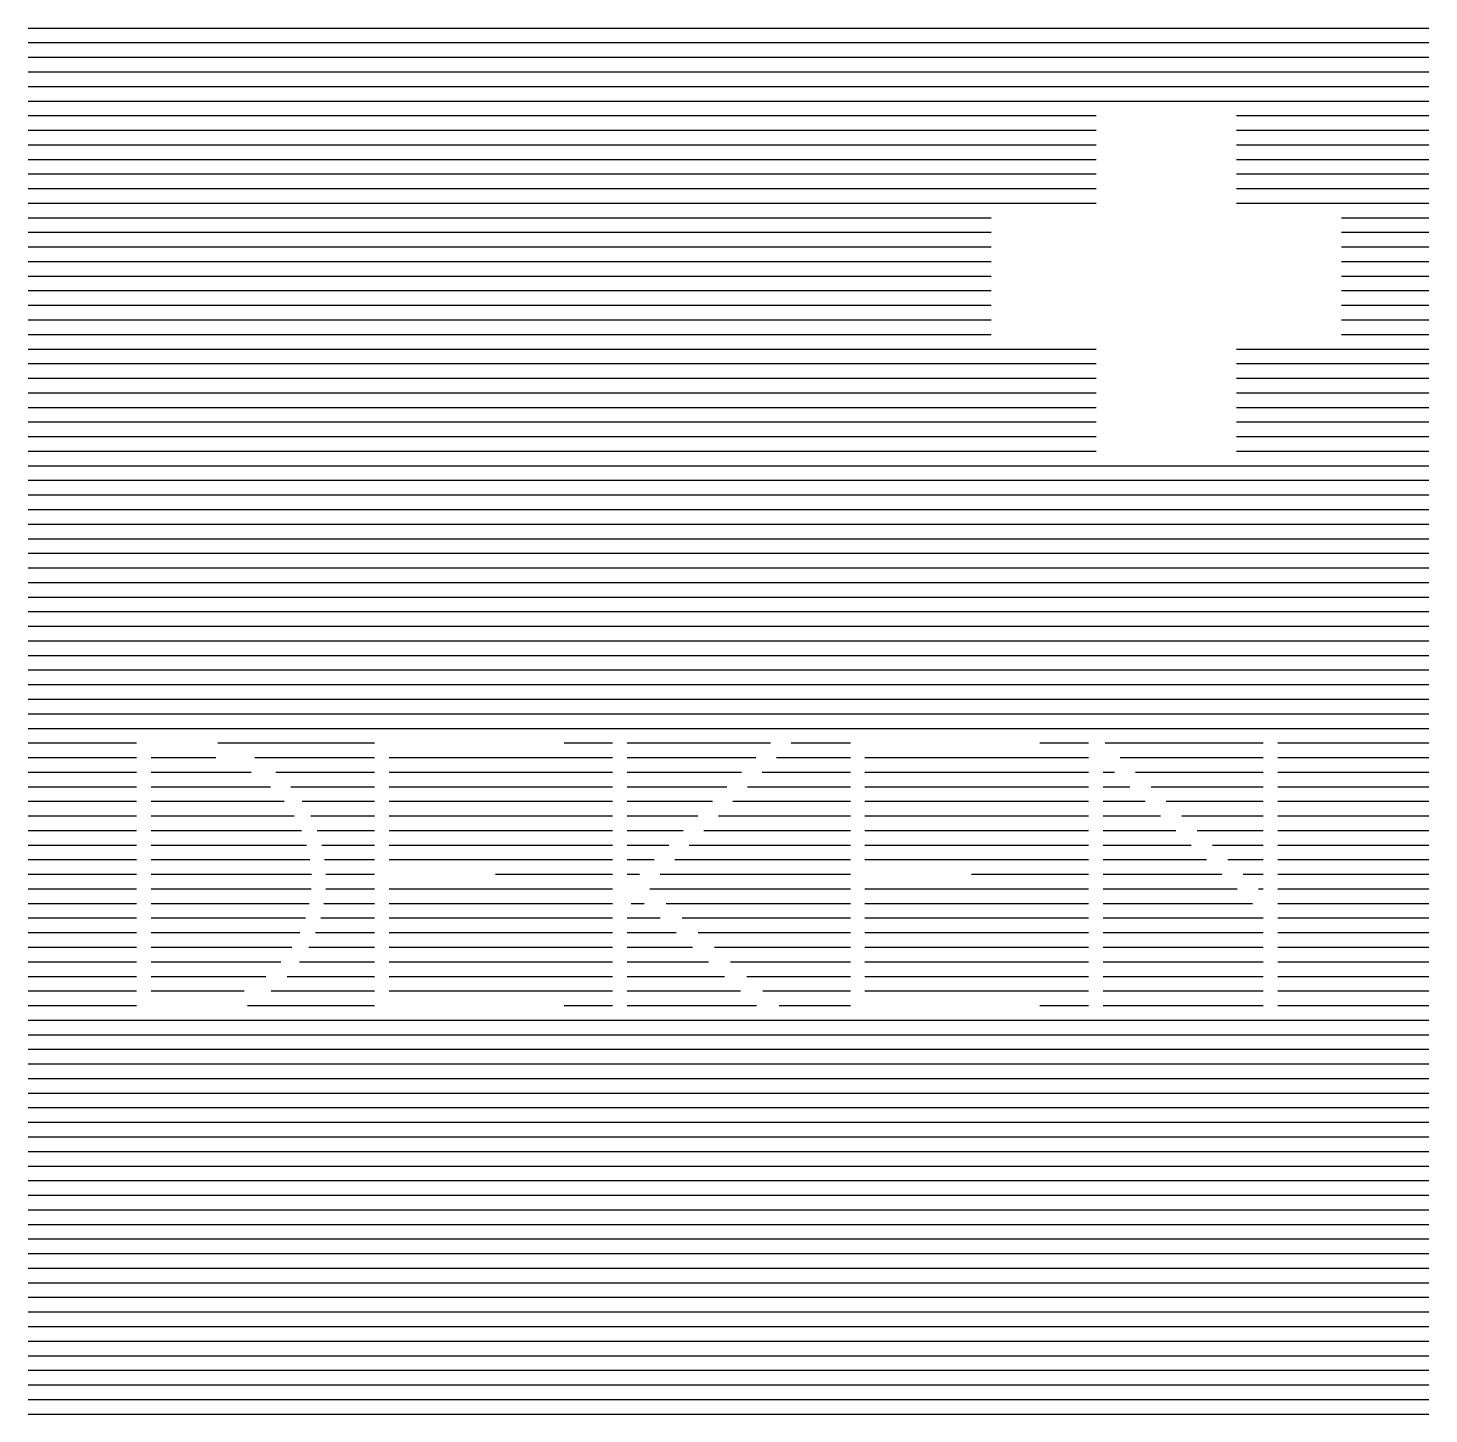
# Paper-space layout 'Layout1' of a CAD drawing. Extents: x -6 to 6, y -6 to 5.9.
import ezdxf

# ---------------------------------------------------------------- set-up
doc = ezdxf.new("R2010")
doc.units = 0
doc.header["$LTSCALE"] = 0.25
doc.layers.get('0').update_dxf_attribs({"linetype": 'CONTINUOUS'})
doc.layers.add('GROEN', color=3, linetype='CONTINUOUS')

# ---------------------------------------------------------------- blocks, each defined once
blk = doc.blocks.new('*X')
at = {"color": 0}
for p, q in [((1136.692, 1073.625), (1148.692, 1073.625)), ((1136.692, 1073.5), (1148.692, 1073.5)), ((1136.692, 1073.375), (1148.692, 1073.375)), ((1136.692, 1073.25), (1148.692, 1073.25)), ((1136.692, 1073.125), (1148.692, 1073.125)), ((1136.692, 1073), (1148.692, 1073)), ((1136.692, 1072.875), (1145.842, 1072.875)), ((1147.042, 1072.875), (1148.692, 1072.875)), ((1136.692, 1072.75), (1145.842, 1072.75)), ((1147.042, 1072.75), (1148.692, 1072.75)), ((1136.692, 1072.625), (1145.842, 1072.625)), ((1147.042, 1072.625), (1148.692, 1072.625)), ((1136.692, 1072.5), (1145.842, 1072.5)), ((1147.042, 1072.5), (1148.692, 1072.5)), ((1136.692, 1072.375), (1145.842, 1072.375)), ((1147.042, 1072.375), (1148.692, 1072.375)), ((1136.692, 1072.25), (1145.842, 1072.25)), ((1147.042, 1072.25), (1148.692, 1072.25)), ((1136.692, 1072.125), (1145.842, 1072.125)), ((1147.042, 1072.125), (1148.692, 1072.125)), ((1136.692, 1072), (1144.942, 1072)), ((1147.942, 1072), (1148.692, 1072)), ((1136.692, 1071.875), (1144.942, 1071.875)), ((1147.942, 1071.875), (1148.692, 1071.875)), ((1136.692, 1071.75), (1144.942, 1071.75)), ((1147.942, 1071.75), (1148.692, 1071.75)), ((1136.692, 1071.625), (1144.942, 1071.625)), ((1147.942, 1071.625), (1148.692, 1071.625)), ((1136.692, 1071.5), (1144.942, 1071.5)), ((1147.942, 1071.5), (1148.692, 1071.5)), ((1136.692, 1071.375), (1144.942, 1071.375)), ((1147.942, 1071.375), (1148.692, 1071.375)), ((1136.692, 1071.25), (1144.942, 1071.25)), ((1147.942, 1071.25), (1148.692, 1071.25)), ((1136.692, 1071.125), (1144.942, 1071.125)), ((1147.942, 1071.125), (1148.692, 1071.125)), ((1136.692, 1071), (1144.942, 1071)), ((1147.942, 1071), (1148.692, 1071)), ((1136.692, 1070.875), (1145.842, 1070.875)), ((1147.042, 1070.875), (1148.692, 1070.875)), ((1136.692, 1070.75), (1145.842, 1070.75)), ((1147.042, 1070.75), (1148.692, 1070.75)), ((1136.692, 1070.625), (1145.842, 1070.625)), ((1147.042, 1070.625), (1148.692, 1070.625)), ((1136.692, 1070.5), (1145.842, 1070.5)), ((1147.042, 1070.5), (1148.692, 1070.5)), ((1136.692, 1070.375), (1145.842, 1070.375)), ((1147.042, 1070.375), (1148.692, 1070.375)), ((1136.692, 1070.25), (1145.842, 1070.25)), ((1147.042, 1070.25), (1148.692, 1070.25)), ((1136.692, 1070.125), (1145.842, 1070.125)), ((1147.042, 1070.125), (1148.692, 1070.125)), ((1136.692, 1070), (1145.842, 1070)), ((1147.042, 1070), (1148.692, 1070)), ((1136.692, 1069.875), (1148.692, 1069.875)), ((1136.692, 1069.75), (1148.692, 1069.75)), ((1136.692, 1069.625), (1148.692, 1069.625)), ((1136.692, 1069.5), (1148.692, 1069.5)), ((1136.692, 1069.375), (1148.692, 1069.375)), ((1136.692, 1069.25), (1148.692, 1069.25)), ((1136.692, 1069.125), (1148.692, 1069.125)), ((1136.692, 1069), (1148.692, 1069)), ((1136.692, 1068.875), (1148.692, 1068.875)), ((1136.692, 1068.75), (1148.692, 1068.75)), ((1136.692, 1068.625), (1148.692, 1068.625)), ((1136.692, 1068.5), (1148.692, 1068.5)), ((1136.692, 1068.375), (1148.692, 1068.375)), ((1136.692, 1068.25), (1148.692, 1068.25)), ((1136.692, 1068.125), (1148.692, 1068.125)), ((1136.692, 1068), (1148.692, 1068)), ((1136.692, 1067.875), (1148.692, 1067.875)), ((1136.692, 1067.75), (1148.692, 1067.75)), ((1136.692, 1067.625), (1148.692, 1067.625)), ((1136.692, 1067.5), (1137.622, 1067.5)), ((1138.317, 1067.5), (1139.66, 1067.5)), ((1141.283, 1067.5), (1141.698, 1067.5)), ((1141.823, 1067.5), (1143.052, 1067.5)), ((1143.228, 1067.5), (1143.736, 1067.5)), ((1145.359, 1067.5), (1145.775, 1067.5)), ((1145.917, 1067.5), (1147.272, 1067.5)), ((1147.397, 1067.5), (1148.692, 1067.5)), ((1136.692, 1067.375), (1137.622, 1067.375)), ((1137.747, 1067.375), (1138.302, 1067.375)), ((1138.636, 1067.375), (1139.66, 1067.375)), ((1139.785, 1067.375), (1141.698, 1067.375)), ((1141.823, 1067.375), (1142.927, 1067.375)), ((1143.104, 1067.375), (1143.736, 1067.375)), ((1143.861, 1067.375), (1145.775, 1067.375)), ((1146.048, 1067.375), (1147.272, 1067.375)), ((1147.397, 1067.375), (1148.692, 1067.375)), ((1136.692, 1067.25), (1137.622, 1067.25)), ((1137.747, 1067.25), (1138.602, 1067.25)), ((1138.816, 1067.25), (1139.66, 1067.25)), ((1139.785, 1067.25), (1141.698, 1067.25)), ((1141.823, 1067.25), (1142.803, 1067.25)), ((1142.979, 1067.25), (1143.736, 1067.25)), ((1143.861, 1067.25), (1145.775, 1067.25)), ((1145.9, 1067.25), (1145.998, 1067.25)), ((1146.179, 1067.25), (1147.272, 1067.25)), ((1147.397, 1067.25), (1148.692, 1067.25)), ((1136.692, 1067.125), (1137.622, 1067.125)), ((1137.747, 1067.125), (1138.769, 1067.125)), ((1138.944, 1067.125), (1139.66, 1067.125)), ((1139.785, 1067.125), (1141.698, 1067.125)), ((1141.823, 1067.125), (1142.678, 1067.125)), ((1142.855, 1067.125), (1143.736, 1067.125)), ((1143.861, 1067.125), (1145.775, 1067.125)), ((1145.9, 1067.125), (1146.13, 1067.125)), ((1146.311, 1067.125), (1147.272, 1067.125)), ((1147.397, 1067.125), (1148.692, 1067.125)), ((1136.692, 1067), (1137.622, 1067)), ((1137.747, 1067), (1138.885, 1067)), ((1139.04, 1067), (1139.66, 1067)), ((1139.785, 1067), (1141.698, 1067)), ((1141.823, 1067), (1142.554, 1067)), ((1142.73, 1067), (1143.736, 1067)), ((1143.861, 1067), (1145.775, 1067)), ((1145.9, 1067), (1146.261, 1067)), ((1146.442, 1067), (1147.272, 1067)), ((1147.397, 1067), (1148.692, 1067)), ((1136.692, 1066.875), (1137.622, 1066.875)), ((1137.747, 1066.875), (1138.971, 1066.875)), ((1139.114, 1066.875), (1139.66, 1066.875)), ((1139.785, 1066.875), (1141.698, 1066.875)), ((1141.823, 1066.875), (1142.429, 1066.875)), ((1142.606, 1066.875), (1143.736, 1066.875)), ((1143.861, 1066.875), (1145.775, 1066.875)), ((1145.9, 1066.875), (1146.393, 1066.875)), ((1146.574, 1066.875), (1147.272, 1066.875)), ((1147.397, 1066.875), (1148.692, 1066.875)), ((1136.692, 1066.75), (1137.622, 1066.75)), ((1137.747, 1066.75), (1139.034, 1066.75)), ((1139.169, 1066.75), (1139.66, 1066.75)), ((1139.785, 1066.75), (1141.698, 1066.75)), ((1141.823, 1066.75), (1142.305, 1066.75)), ((1142.481, 1066.75), (1143.736, 1066.75)), ((1143.861, 1066.75), (1145.775, 1066.75)), ((1145.9, 1066.75), (1146.524, 1066.75)), ((1146.705, 1066.75), (1147.272, 1066.75)), ((1147.397, 1066.75), (1148.692, 1066.75)), ((1136.692, 1066.625), (1137.622, 1066.625)), ((1137.747, 1066.625), (1139.078, 1066.625)), ((1139.208, 1066.625), (1139.66, 1066.625)), ((1139.785, 1066.625), (1141.698, 1066.625)), ((1141.823, 1066.625), (1142.18, 1066.625)), ((1142.356, 1066.625), (1143.736, 1066.625)), ((1143.861, 1066.625), (1145.775, 1066.625)), ((1145.9, 1066.625), (1146.655, 1066.625)), ((1146.837, 1066.625), (1147.272, 1066.625)), ((1147.397, 1066.625), (1148.692, 1066.625)), ((1136.692, 1066.5), (1137.622, 1066.5)), ((1137.747, 1066.5), (1139.106, 1066.5)), ((1139.232, 1066.5), (1139.66, 1066.5)), ((1139.785, 1066.5), (1141.698, 1066.5)), ((1141.823, 1066.5), (1142.055, 1066.5)), ((1142.232, 1066.5), (1143.736, 1066.5)), ((1143.861, 1066.5), (1145.775, 1066.5)), ((1145.9, 1066.5), (1146.787, 1066.5)), ((1146.968, 1066.5), (1147.272, 1066.5)), ((1147.397, 1066.5), (1148.692, 1066.5)), ((1136.692, 1066.375), (1137.622, 1066.375)), ((1137.747, 1066.375), (1139.119, 1066.375)), ((1139.244, 1066.375), (1139.66, 1066.375)), ((1140.697, 1066.375), (1141.698, 1066.375)), ((1141.823, 1066.375), (1141.931, 1066.375)), ((1142.107, 1066.375), (1143.736, 1066.375)), ((1144.774, 1066.375), (1145.775, 1066.375)), ((1145.9, 1066.375), (1146.918, 1066.375)), ((1147.1, 1066.375), (1147.272, 1066.375)), ((1147.397, 1066.375), (1148.692, 1066.375)), ((1136.692, 1066.25), (1137.622, 1066.25)), ((1137.747, 1066.25), (1139.117, 1066.25)), ((1139.242, 1066.25), (1139.66, 1066.25)), ((1139.785, 1066.25), (1141.698, 1066.25)), ((1142.018, 1066.25), (1143.736, 1066.25)), ((1143.861, 1066.25), (1145.775, 1066.25)), ((1145.9, 1066.25), (1147.05, 1066.25)), ((1147.231, 1066.25), (1147.272, 1066.25)), ((1147.397, 1066.25), (1148.692, 1066.25)), ((1136.692, 1066.125), (1137.622, 1066.125)), ((1137.747, 1066.125), (1139.1, 1066.125)), ((1139.227, 1066.125), (1139.66, 1066.125)), ((1139.785, 1066.125), (1141.698, 1066.125)), ((1141.858, 1066.125), (1141.97, 1066.125)), ((1142.157, 1066.125), (1143.736, 1066.125)), ((1143.861, 1066.125), (1145.775, 1066.125)), ((1145.9, 1066.125), (1147.181, 1066.125)), ((1147.397, 1066.125), (1148.692, 1066.125)), ((1136.692, 1066), (1137.622, 1066)), ((1137.747, 1066), (1139.068, 1066)), ((1139.199, 1066), (1139.66, 1066)), ((1139.785, 1066), (1141.698, 1066)), ((1141.823, 1066), (1142.108, 1066)), ((1142.295, 1066), (1143.736, 1066)), ((1143.861, 1066), (1145.775, 1066)), ((1145.9, 1066), (1147.272, 1066)), ((1147.397, 1066), (1148.692, 1066)), ((1136.692, 1065.875), (1137.622, 1065.875)), ((1137.747, 1065.875), (1139.019, 1065.875)), ((1139.155, 1065.875), (1139.66, 1065.875)), ((1139.785, 1065.875), (1141.698, 1065.875)), ((1141.823, 1065.875), (1142.245, 1065.875)), ((1142.433, 1065.875), (1143.736, 1065.875)), ((1143.861, 1065.875), (1145.775, 1065.875)), ((1145.9, 1065.875), (1147.272, 1065.875)), ((1147.397, 1065.875), (1148.692, 1065.875)), ((1136.692, 1065.75), (1137.622, 1065.75)), ((1137.747, 1065.75), (1138.951, 1065.75)), ((1139.096, 1065.75), (1139.66, 1065.75)), ((1139.785, 1065.75), (1141.698, 1065.75)), ((1141.823, 1065.75), (1142.383, 1065.75)), ((1142.572, 1065.75), (1143.736, 1065.75)), ((1143.861, 1065.75), (1145.775, 1065.75)), ((1145.9, 1065.75), (1147.272, 1065.75)), ((1147.397, 1065.75), (1148.692, 1065.75)), ((1136.692, 1065.625), (1137.622, 1065.625)), ((1137.747, 1065.625), (1138.857, 1065.625)), ((1139.017, 1065.625), (1139.66, 1065.625)), ((1139.785, 1065.625), (1141.698, 1065.625)), ((1141.823, 1065.625), (1142.52, 1065.625)), ((1142.71, 1065.625), (1143.736, 1065.625)), ((1143.861, 1065.625), (1145.775, 1065.625)), ((1145.9, 1065.625), (1147.272, 1065.625)), ((1147.397, 1065.625), (1148.692, 1065.625)), ((1136.692, 1065.5), (1137.622, 1065.5)), ((1137.747, 1065.5), (1138.73, 1065.5)), ((1138.913, 1065.5), (1139.66, 1065.5)), ((1139.785, 1065.5), (1141.698, 1065.5)), ((1141.823, 1065.5), (1142.658, 1065.5)), ((1142.849, 1065.5), (1143.736, 1065.5)), ((1143.861, 1065.5), (1145.775, 1065.5)), ((1145.9, 1065.5), (1147.272, 1065.5)), ((1147.397, 1065.5), (1148.692, 1065.5)), ((1136.692, 1065.375), (1137.622, 1065.375)), ((1137.747, 1065.375), (1138.542, 1065.375)), ((1138.774, 1065.375), (1139.66, 1065.375)), ((1139.785, 1065.375), (1141.698, 1065.375)), ((1141.823, 1065.375), (1142.795, 1065.375)), ((1142.987, 1065.375), (1143.736, 1065.375)), ((1143.861, 1065.375), (1145.775, 1065.375)), ((1145.9, 1065.375), (1147.272, 1065.375)), ((1147.397, 1065.375), (1148.692, 1065.375)), ((1136.692, 1065.25), (1137.622, 1065.25)), ((1138.572, 1065.25), (1139.66, 1065.25)), ((1141.283, 1065.25), (1141.698, 1065.25)), ((1141.823, 1065.25), (1142.933, 1065.25)), ((1143.125, 1065.25), (1143.736, 1065.25)), ((1145.359, 1065.25), (1145.775, 1065.25)), ((1145.9, 1065.25), (1147.272, 1065.25)), ((1147.397, 1065.25), (1148.692, 1065.25)), ((1136.692, 1065.125), (1148.692, 1065.125)), ((1136.692, 1065), (1148.692, 1065)), ((1136.692, 1064.875), (1148.692, 1064.875)), ((1136.692, 1064.75), (1148.692, 1064.75)), ((1136.692, 1064.625), (1148.692, 1064.625)), ((1136.692, 1064.5), (1148.692, 1064.5)), ((1136.692, 1064.375), (1148.692, 1064.375)), ((1136.692, 1064.25), (1148.692, 1064.25)), ((1136.692, 1064.125), (1148.692, 1064.125)), ((1136.692, 1064), (1148.692, 1064)), ((1136.692, 1063.875), (1148.692, 1063.875)), ((1136.692, 1063.75), (1148.692, 1063.75)), ((1136.692, 1063.625), (1148.692, 1063.625)), ((1136.692, 1063.5), (1148.692, 1063.5)), ((1136.692, 1063.375), (1148.692, 1063.375)), ((1136.692, 1063.25), (1148.692, 1063.25)), ((1136.692, 1063.125), (1148.692, 1063.125)), ((1136.692, 1063), (1148.692, 1063)), ((1136.692, 1062.875), (1148.692, 1062.875)), ((1136.692, 1062.75), (1148.692, 1062.75)), ((1136.692, 1062.625), (1148.692, 1062.625)), ((1136.692, 1062.5), (1148.692, 1062.5)), ((1136.692, 1062.375), (1148.692, 1062.375)), ((1136.692, 1062.25), (1148.692, 1062.25)), ((1136.692, 1062.125), (1148.692, 1062.125)), ((1136.692, 1062), (1148.692, 1062)), ((1136.692, 1061.875), (1148.692, 1061.875)), ((1136.692, 1061.75), (1148.692, 1061.75))]:
    blk.add_line(p, q, dxfattribs=at)

psp = doc.layouts.get("Layout1")

# ---------------------------------------------------------------- block references
at = {"layer": 'GROEN', "color": 0}
psp.add_blockref('*X', (-1142.692, -1067.743), dxfattribs=at)

doc.saveas('drawing.dxf')
